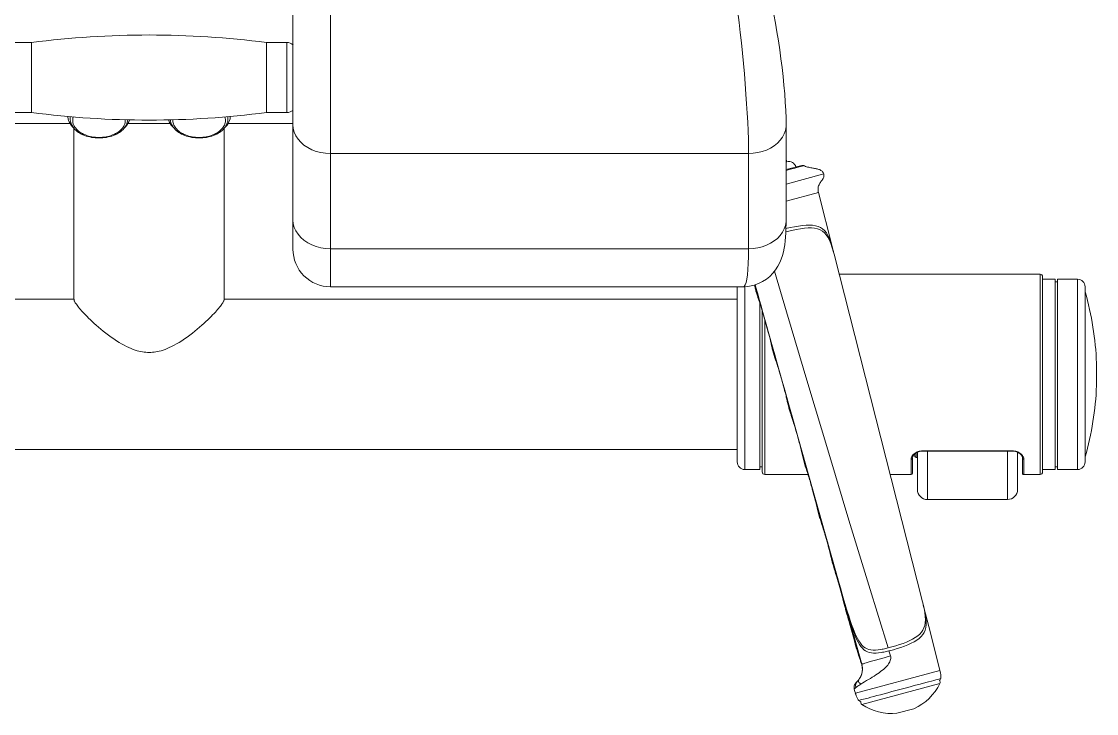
# Model space of a CAD drawing. Header units: centimetres. Extents: x 118932 to 154602, y -32682 to -23521.
# Drawn here: x 129670.54 to 129713.48, y -27739.6 to -27711.96 of the extents above; entities that cross this region are included whole.
import ezdxf

# ---------------------------------------------------------------- set-up
doc = ezdxf.new("R2010")
doc.units = ezdxf.units.CM
doc.header["$LTSCALE"] = 50
doc.header["$MEASUREMENT"] = 0
doc.layers.add('GEN_02_TF_Mobilya', color=7, linetype='Continuous', lineweight=5, true_color=0x745e3d)

# ---------------------------------------------------------------- blocks, each defined once
blk = doc.blocks.new('spor aletleri 3')
at = {"layer": 'GEN_02_TF_Mobilya'}
for p, q in [((-6.689, -102.316), (-4.099, -102.316)), ((-1.782, -102.316), (-0.1, -102.316)), ((2.216, -102.316), (4.807, -102.316)), ((25.086, -104.004), (24.9, -104.054)), ((25.797, -105.077), (24.505, -105.423)), ((34.749, -116.236), (34.749, -108.438)), ((35.249, -108.638), (35.349, -108.638)), ((22.553, -108.838), (22.552, -115.836)), ((22.792, -108.837), (22.792, -108.837)), ((36.449, -115.836), (36.449, -108.838)), ((-24.435, -109.337), (-3.94, -109.337)), ((2.058, -109.337), (22.553, -109.338)), ((23.552, -109.79), (23.552, -116.236)), ((36.903, -111.887), (36.903, -112.787)), ((24.2, -112.1), (24.203, -112.099)), ((24.448, -112.97), (24.445, -112.971)), ((24.827, -114.331), (24.83, -114.331)), ((-24.435, -115.335), (22.552, -115.336)), ((25.061, -115.166), (25.065, -115.165)), ((29.751, -115.446), (29.75, -116.936)), ((33.549, -115.391), (29.95, -115.391)), ((33.749, -115.446), (33.749, -116.936)), ((25.174, -115.597), (25.185, -115.594)), ((29.551, -115.682), (29.551, -116.286)), ((29.751, -115.661), (29.701, -115.661)), ((23.552, -116.036), (23.452, -116.036)), ((35.249, -116.036), (35.349, -116.036)), ((25.447, -116.544), (25.452, -116.542)), ((29.986, -121.56), (30.007, -121.644)), ((27.396, -124.551), (27.388, -124.56)), ((27.53, -125.518), (30.65, -124.682)), ((28.934, -125.872), (29.61, -125.691))]:
    blk.add_line(p, q, dxfattribs=at)
at = {"layer": 'GEN_02_TF_Mobilya', "flags": 128}
for points in [[(22.79, -108.837), (6.307, -108.837), (6.307, -80.645), (17.66, -80.646)], [(4.807, -107.338), (4.807, -107.326), (4.808, -82.147), (4.808, -82.145)], [(22.575, -97.883), (22.624, -98.276), (22.671, -98.679), (22.717, -99.089), (22.76, -99.503), (22.8, -99.917), (22.837, -100.33), (22.871, -100.738), (22.902, -101.138), (22.929, -101.528), (22.952, -101.906), (22.971, -102.268), (22.986, -102.612), (22.997, -102.936), (23.003, -103.238), (23.005, -103.516), (23.005, -107.317), (23.002, -107.628), (22.994, -107.907), (22.98, -108.152), (22.961, -108.362), (22.936, -108.534), (22.907, -108.669), (22.872, -108.765), (22.832, -108.821), (22.792, -108.837), (22.857, -108.836), (23.048, -108.816), (23.23, -108.775), (23.404, -108.713), (23.567, -108.633), (23.717, -108.536), (23.856, -108.423), (23.979, -108.297), (24.087, -108.161), (24.178, -108.019), (24.253, -107.874), (24.313, -107.729), (24.36, -107.585), (24.397, -107.443), (24.426, -107.301), (24.449, -107.157), (24.467, -107.008), (24.482, -106.852), (24.492, -106.686), (24.5, -106.51), (24.504, -106.324), (24.505, -106.168), (24.505, -106.168)], [(4.807, -106.168), (4.82, -106.318), (4.858, -106.465), (4.922, -106.608), (5.008, -106.742), (5.117, -106.867), (5.247, -106.98), (5.394, -107.079), (5.557, -107.163), (5.733, -107.229), (5.919, -107.278), (6.111, -107.307), (6.307, -107.317), (23.005, -107.317), (23.192, -107.308), (23.376, -107.281), (23.555, -107.237), (23.724, -107.176), (23.883, -107.1), (24.028, -107.009), (24.156, -106.904), (24.267, -106.789), (24.358, -106.663), (24.428, -106.53), (24.476, -106.391), (24.501, -106.249), (24.505, -106.168), (24.505, -102.367), (24.501, -102.107), (24.49, -101.794), (24.472, -101.469), (24.448, -101.134), (24.417, -100.79), (24.382, -100.44), (24.342, -100.085), (24.297, -99.728), (24.248, -99.37), (24.195, -99.012), (24.138, -98.656), (24.077, -98.304), (24.012, -97.956)], [(-4.188, -102.033), (-4.187, -102.063), (-4.176, -102.127), (-4.157, -102.191), (-4.131, -102.255), (-4.098, -102.317), (-4.057, -102.377), (-4.01, -102.435), (-3.955, -102.491), (-3.946, -102.498)], [(-4.083, -102.042), (-4.087, -102.07), (-4.09, -102.12), (-4.09, -102.075), (-4.09, -102.073), (-4.089, -102.042), (-4.09, -102.075)], [(-1.793, -102.168), (-1.793, -102.17), (-1.8, -102.22), (-1.812, -102.269), (-1.828, -102.319), (-1.849, -102.367), (-1.875, -102.415), (-1.906, -102.461), (-1.941, -102.506), (-1.981, -102.55), (-2.025, -102.592), (-2.073, -102.632), (-2.125, -102.669), (-2.181, -102.704), (-2.239, -102.736), (-2.301, -102.766), (-2.365, -102.793), (-2.432, -102.816), (-2.501, -102.837), (-2.572, -102.855), (-2.644, -102.869), (-2.717, -102.881), (-2.791, -102.889), (-2.866, -102.894), (-2.941, -102.895), (-3.016, -102.894), (-3.091, -102.889), (-3.165, -102.881), (-3.238, -102.869), (-3.31, -102.855), (-3.381, -102.837), (-3.45, -102.816), (-3.517, -102.792), (-3.581, -102.766), (-3.643, -102.736), (-3.701, -102.704), (-3.757, -102.669), (-3.808, -102.631), (-3.856, -102.592), (-3.9, -102.55), (-3.94, -102.506), (-3.975, -102.461), (-4.006, -102.415), (-4.032, -102.367), (-4.053, -102.319), (-4.069, -102.27), (-4.081, -102.22), (-4.088, -102.17), (-4.09, -102.12)], [(-3.966, -102.053), (-3.968, -102.06), (-3.98, -102.105), (-3.988, -102.151), (-3.99, -102.197), (-3.988, -102.243), (-3.98, -102.289), (-3.968, -102.335), (-3.951, -102.379), (-3.929, -102.423), (-3.903, -102.466), (-3.872, -102.508), (-3.837, -102.548), (-3.797, -102.587), (-3.754, -102.623), (-3.707, -102.658), (-3.656, -102.691), (-3.602, -102.721), (-3.545, -102.749), (-3.484, -102.774), (-3.422, -102.797), (-3.357, -102.816), (-3.29, -102.833), (-3.222, -102.847), (-3.152, -102.858), (-3.082, -102.866), (-3.011, -102.87), (-2.941, -102.872), (-2.87, -102.87), (-2.799, -102.866), (-2.729, -102.858), (-2.659, -102.847), (-2.591, -102.833), (-2.524, -102.816), (-2.459, -102.797), (-2.397, -102.774), (-2.336, -102.749), (-2.279, -102.721), (-2.225, -102.691), (-2.174, -102.658), (-2.127, -102.623), (-2.084, -102.587), (-2.044, -102.548), (-2.009, -102.508), (-1.978, -102.466), (-1.952, -102.423), (-1.93, -102.379), (-1.913, -102.335), (-1.901, -102.289), (-1.893, -102.243), (-1.891, -102.197), (-1.892, -102.167)], [(-1.935, -102.498), (-1.926, -102.49), (-1.871, -102.435), (-1.823, -102.377), (-1.783, -102.317), (-1.75, -102.255), (-1.724, -102.192), (-1.717, -102.169)], [(-0.165, -102.169), (-0.158, -102.191), (-0.132, -102.255), (-0.099, -102.317), (-0.059, -102.377), (-0.011, -102.435), (0.044, -102.491), (0.053, -102.498)], [(2.208, -102.121), (2.206, -102.17), (2.199, -102.22), (2.187, -102.269), (2.171, -102.319), (2.15, -102.367), (2.124, -102.415), (2.093, -102.461), (2.058, -102.506), (2.018, -102.55), (1.974, -102.592), (1.926, -102.632), (1.874, -102.669), (1.818, -102.704), (1.76, -102.737), (1.698, -102.766), (1.633, -102.793), (1.567, -102.817), (1.498, -102.837), (1.427, -102.855), (1.355, -102.869), (1.282, -102.881), (1.208, -102.889), (1.133, -102.894), (1.058, -102.895), (0.983, -102.894), (0.908, -102.889), (0.834, -102.881), (0.761, -102.869), (0.688, -102.855), (0.618, -102.837), (0.549, -102.816), (0.482, -102.792), (0.418, -102.766), (0.356, -102.736), (0.298, -102.704), (0.242, -102.669), (0.19, -102.631), (0.142, -102.592), (0.099, -102.55), (0.059, -102.506), (0.024, -102.461), (-0.007, -102.415), (-0.033, -102.367), (-0.054, -102.319), (-0.07, -102.27), (-0.082, -102.22), (-0.089, -102.17), (-0.089, -102.168)], [(0.01, -102.167), (0.009, -102.197), (0.011, -102.243), (0.019, -102.289), (0.031, -102.335), (0.048, -102.379), (0.07, -102.423), (0.096, -102.466), (0.127, -102.508), (0.162, -102.548), (0.201, -102.587), (0.245, -102.623), (0.292, -102.658), (0.343, -102.691), (0.397, -102.721), (0.454, -102.749), (0.514, -102.774), (0.577, -102.797), (0.642, -102.817), (0.709, -102.833), (0.777, -102.847), (0.847, -102.858), (0.917, -102.866), (0.988, -102.87), (1.058, -102.872), (1.129, -102.87), (1.2, -102.866), (1.27, -102.858), (1.34, -102.847), (1.408, -102.833), (1.475, -102.817), (1.54, -102.797), (1.602, -102.774), (1.662, -102.749), (1.72, -102.721), (1.774, -102.691), (1.825, -102.658), (1.872, -102.623), (1.915, -102.587), (1.955, -102.548), (1.99, -102.508), (2.021, -102.466), (2.047, -102.423), (2.069, -102.379), (2.086, -102.335), (2.098, -102.289), (2.106, -102.243), (2.108, -102.197), (2.106, -102.151), (2.098, -102.105), (2.086, -102.06), (2.084, -102.053)], [(2.064, -102.498), (2.073, -102.49), (2.128, -102.435), (2.175, -102.377), (2.216, -102.317), (2.249, -102.255), (2.275, -102.192), (2.293, -102.128), (2.304, -102.063), (2.306, -102.033)], [(2.208, -102.075), (2.206, -102.042), (2.208, -102.075), (2.208, -102.121), (2.205, -102.07), (2.201, -102.042)], [(-3.94, -102.506), (-3.94, -109.334), (-3.939, -109.351), (-3.934, -109.371), (-3.927, -109.393), (-3.917, -109.417), (-3.903, -109.444), (-3.887, -109.473), (-3.867, -109.505), (-3.845, -109.539), (-3.818, -109.576), (-3.789, -109.615), (-3.756, -109.657), (-3.72, -109.701), (-3.68, -109.748), (-3.636, -109.798), (-3.588, -109.851), (-3.536, -109.907), (-3.48, -109.965), (-3.42, -110.027), (-3.355, -110.091), (-3.286, -110.158), (-3.212, -110.227), (-3.133, -110.3), (-3.049, -110.374), (-2.961, -110.451), (-2.869, -110.529), (-2.772, -110.608), (-2.671, -110.688), (-2.567, -110.767), (-2.461, -110.845), (-2.353, -110.921), (-2.246, -110.992), (-2.14, -111.059), (-2.037, -111.12), (-1.937, -111.176), (-1.841, -111.225), (-1.75, -111.268), (-1.663, -111.306), (-1.579, -111.339), (-1.5, -111.366), (-1.423, -111.39), (-1.349, -111.41), (-1.278, -111.426), (-1.208, -111.439), (-1.14, -111.448), (-1.073, -111.455), (-1.007, -111.459), (-0.941, -111.461), (-0.875, -111.459), (-0.809, -111.455), (-0.742, -111.448), (-0.674, -111.439), (-0.605, -111.426), (-0.533, -111.41), (-0.459, -111.39), (-0.383, -111.366), (-0.303, -111.339), (-0.22, -111.306), (-0.132, -111.268), (-0.041, -111.225), (0.055, -111.176), (0.154, -111.12), (0.258, -111.059), (0.364, -110.992), (0.471, -110.921), (0.578, -110.845), (0.685, -110.767), (0.789, -110.688), (0.889, -110.608), (0.986, -110.529), (1.079, -110.451), (1.167, -110.374), (1.251, -110.3), (1.329, -110.227), (1.403, -110.158), (1.473, -110.091), (1.537, -110.027), (1.598, -109.965), (1.654, -109.907), (1.706, -109.851), (1.754, -109.798), (1.797, -109.749), (1.838, -109.701), (1.874, -109.657), (1.907, -109.615), (1.936, -109.576), (1.962, -109.539), (1.985, -109.505), (2.005, -109.473), (2.021, -109.444), (2.034, -109.417), (2.045, -109.393), (2.052, -109.371), (2.057, -109.351), (2.058, -109.335), (2.058, -102.506)], [(24.505, -102.367), (24.501, -102.448), (24.476, -102.59), (24.428, -102.729), (24.358, -102.862), (24.267, -102.987), (24.156, -103.103), (24.028, -103.207), (23.883, -103.298), (23.724, -103.375), (23.555, -103.436), (23.376, -103.48), (23.192, -103.507), (23.005, -103.516), (6.307, -103.516), (6.111, -103.506), (5.919, -103.476), (5.733, -103.428), (5.557, -103.362), (5.394, -103.278), (5.247, -103.179), (5.117, -103.066), (5.008, -102.941), (4.922, -102.806), (4.859, -102.664), (4.82, -102.517), (4.807, -102.367)], [(24.505, -103.739), (24.533, -103.843), (24.505, -103.851)], [(26.009, -104.332), (26.006, -104.322), (25.996, -104.295), (25.982, -104.27), (25.965, -104.246), (25.945, -104.224), (25.922, -104.204), (25.896, -104.187), (25.869, -104.172), (25.839, -104.159), (25.809, -104.147), (25.777, -104.137), (25.744, -104.129), (25.71, -104.121), (25.675, -104.113), (25.64, -104.107), (25.603, -104.1), (25.566, -104.094), (25.527, -104.087), (25.488, -104.081), (25.448, -104.073), (25.407, -104.065), (25.366, -104.055), (25.324, -104.043), (25.281, -104.029), (25.238, -104.012), (25.209, -103.998), (25.203, -103.995), (25.192, -103.991), (25.181, -103.989), (25.17, -103.987), (25.159, -103.987), (25.148, -103.988), (25.137, -103.99), (24.505, -104.16)], [(25.209, -103.998), (25.202, -104), (25.18, -104.006), (25.143, -104.016), (25.025, -104.048), (24.853, -104.095), (24.632, -104.155), (24.505, -104.189)], [(26.394, -107.432), (26.385, -107.395), (26.369, -107.33), (25.797, -105.077), (25.792, -105.059), (25.784, -105.014), (25.78, -104.97), (25.78, -104.926), (25.784, -104.884), (25.792, -104.843), (25.803, -104.804), (25.819, -104.767), (25.836, -104.732), (25.856, -104.698), (25.877, -104.667), (25.898, -104.636), (25.92, -104.606), (25.941, -104.577), (25.961, -104.548), (25.979, -104.518), (25.995, -104.487), (26.007, -104.456), (26.014, -104.424), (26.017, -104.393), (26.015, -104.362), (26.009, -104.332), (24.505, -104.735)], [(26.42, -107.531), (26.402, -107.462), (26.35, -107.277), (26.295, -107.115), (26.237, -106.977), (26.175, -106.86), (26.108, -106.761), (26.034, -106.681), (25.952, -106.615), (25.86, -106.564), (25.757, -106.526), (25.643, -106.502), (25.518, -106.49), (25.381, -106.49), (25.233, -106.502), (25.074, -106.522), (24.906, -106.551), (24.731, -106.586), (24.551, -106.627), (24.494, -106.641)], [(24.499, -106.515), (24.671, -106.476), (24.839, -106.442), (25.001, -106.413), (25.156, -106.391), (25.302, -106.378), (25.438, -106.374), (25.564, -106.38), (25.68, -106.398), (25.785, -106.428), (25.88, -106.471), (25.965, -106.526), (26.042, -106.596), (26.112, -106.682), (26.175, -106.785), (26.234, -106.906), (26.287, -107.048), (26.337, -107.211), (26.369, -107.33)], [(24.04, -108.22), (24.519, -109.839), (25.373, -112.705), (26.205, -115.48), (27.016, -118.165), (27.806, -120.759), (28.576, -123.263), (28.731, -123.224), (28.884, -123.18), (29.033, -123.132), (29.176, -123.082), (29.313, -123.029), (29.442, -122.973), (29.559, -122.913), (29.666, -122.851), (29.76, -122.784), (29.842, -122.712), (29.91, -122.636), (29.966, -122.554), (30.009, -122.466), (30.04, -122.369), (30.06, -122.26), (30.067, -122.139), (30.061, -122.003), (30.043, -121.854), (30.014, -121.692), (29.975, -121.517), (29.952, -121.425), (26.422, -107.536)], [(33.999, -115.724), (33.999, -116.336), (34.649, -116.336), (34.649, -108.338), (26.625, -108.338)], [(34.749, -116.136), (35.249, -116.136), (35.249, -108.538), (34.749, -108.538)], [(23.452, -109.469), (23.452, -116.136), (22.852, -116.136), (22.852, -108.836)], [(23.246, -108.769), (23.252, -108.8), (23.26, -108.834), (23.267, -108.869), (23.275, -108.904), (23.283, -108.939), (23.292, -108.975), (23.302, -109.011), (23.312, -109.048), (23.322, -109.086), (23.333, -109.124), (23.345, -109.163), (23.357, -109.2), (23.369, -109.236), (23.381, -109.272), (23.393, -109.306), (23.405, -109.339), (23.43, -109.407), (23.443, -109.442), (23.456, -109.478), (23.468, -109.516), (23.481, -109.554), (23.494, -109.595), (23.507, -109.637), (23.521, -109.682), (23.535, -109.729), (23.549, -109.779), (23.564, -109.831)], [(23.264, -108.763), (23.794, -110.651), (23.812, -110.715), (23.829, -110.775), (23.843, -110.829), (23.856, -110.879), (23.868, -110.926), (23.878, -110.97), (23.887, -111.012), (23.896, -111.052), (23.904, -111.091), (23.911, -111.128), (23.919, -111.166), (23.927, -111.203), (23.935, -111.24), (23.943, -111.277), (23.953, -111.316), (23.963, -111.356), (23.974, -111.399), (23.987, -111.445), (24, -111.492), (24.014, -111.54), (24.028, -111.586), (24.042, -111.632), (24.057, -111.676), (24.071, -111.72), (24.086, -111.763), (24.117, -111.851), (24.133, -111.896), (24.149, -111.942), (24.165, -111.989), (24.18, -112.039), (24.197, -112.091)], [(23.268, -108.761), (23.311, -108.918), (23.525, -109.686), (23.578, -109.877), (23.778, -110.59), (23.883, -110.965), (23.905, -111.048), (23.931, -111.14), (23.984, -111.337), (24.013, -111.443), (24.046, -111.561), (24.08, -111.684), (24.117, -111.813), (24.157, -111.953), (24.201, -112.102), (24.241, -112.244), (24.277, -112.369), (24.317, -112.511), (24.359, -112.66), (24.402, -112.814), (24.427, -112.904), (24.445, -112.972), (24.46, -113.029), (24.476, -113.085), (24.49, -113.14), (24.518, -113.244), (24.544, -113.344), (24.557, -113.392), (24.571, -113.446), (24.586, -113.5), (24.6, -113.554), (24.615, -113.606), (24.628, -113.656), (24.642, -113.704), (24.654, -113.701)], [(23.274, -108.76), (23.315, -108.915), (23.372, -109.126), (23.434, -109.352), (26.594, -120.591)], [(26.06, -118.701), (25.997, -118.477), (25.879, -118.059), (25.824, -117.865), (25.773, -117.681), (25.676, -117.339), (25.587, -117.023), (25.546, -116.875), (25.351, -116.185), (25.185, -115.594), (25.118, -115.355), (25.065, -115.165), (24.729, -113.971), (24.653, -113.701), (24.448, -112.972), (24.245, -112.248), (24.204, -112.101), (24.136, -111.86), (24.063, -111.601), (23.986, -111.326), (23.82, -110.734), (23.735, -110.431), (23.654, -110.14), (23.576, -109.86), (23.503, -109.597), (23.434, -109.352)], [(25.379, -116.336), (23.652, -116.336), (23.652, -110.146)], [(24.446, -112.976), (24.462, -113.037), (24.477, -113.094), (24.49, -113.147), (24.502, -113.197), (24.513, -113.245), (24.524, -113.29), (24.534, -113.335), (24.543, -113.379), (24.553, -113.422), (24.563, -113.466), (24.574, -113.511), (24.585, -113.556), (24.596, -113.602), (24.608, -113.647), (24.62, -113.69), (24.631, -113.733), (24.643, -113.773), (24.654, -113.812), (24.666, -113.85), (24.677, -113.886), (24.689, -113.922), (24.701, -113.957), (24.708, -113.978), (24.738, -114.064), (24.751, -114.102), (24.764, -114.141), (24.778, -114.181), (24.791, -114.223), (24.805, -114.268), (24.819, -114.314)], [(24.642, -113.704), (24.653, -113.746), (24.665, -113.788), (24.678, -113.832), (24.691, -113.878), (24.704, -113.925), (24.719, -113.974), (24.729, -113.972)], [(24.719, -113.974), (24.727, -114.002), (24.784, -114.193), (24.799, -114.243), (24.816, -114.299), (24.826, -114.333), (24.852, -114.424), (24.88, -114.522), (24.91, -114.625), (24.94, -114.733), (24.971, -114.843), (25.002, -114.954), (25.032, -115.063), (25.06, -115.166), (25.069, -115.2), (25.078, -115.232), (25.095, -115.296), (25.112, -115.357), (25.132, -115.433), (25.142, -115.472), (25.164, -115.554), (25.175, -115.597), (25.201, -115.693), (25.228, -115.791), (25.257, -115.894), (25.286, -115.996), (25.313, -116.092), (25.341, -116.188), (25.351, -116.185)], [(25.118, -115.355), (25.11, -115.357), (25.111, -115.361), (25.125, -115.419), (25.137, -115.473), (25.149, -115.525), (25.161, -115.576), (25.173, -115.627), (25.185, -115.68), (25.199, -115.734), (25.213, -115.788), (25.227, -115.842), (25.242, -115.895), (25.256, -115.947), (25.271, -115.997), (25.286, -116.047), (25.301, -116.096), (25.317, -116.146), (25.331, -116.191), (25.368, -116.301), (25.385, -116.355), (25.403, -116.411), (25.421, -116.467), (25.438, -116.525), (25.444, -116.544)], [(29.95, -115.403), (29.95, -115.391), (29.908, -115.392), (29.866, -115.398), (29.824, -115.406), (29.781, -115.419), (29.739, -115.435), (29.697, -115.456), (29.657, -115.481), (29.62, -115.509), (29.586, -115.541), (29.557, -115.575), (29.533, -115.612), (29.515, -115.65), (29.504, -115.687), (29.501, -115.724)], [(33.949, -116.286), (33.949, -115.681), (33.949, -115.682), (33.951, -115.693), (33.956, -115.703), (33.964, -115.711), (33.974, -115.718), (33.986, -115.722), (33.999, -115.724), (33.996, -115.687), (33.985, -115.65), (33.967, -115.612), (33.943, -115.575), (33.914, -115.541), (33.88, -115.509), (33.842, -115.481), (33.803, -115.456), (33.761, -115.435), (33.719, -115.419), (33.676, -115.406), (33.634, -115.398), (33.591, -115.392), (33.549, -115.391), (33.549, -115.403), (29.95, -115.403), (29.93, -115.403), (29.883, -115.407), (29.838, -115.416), (29.795, -115.428), (29.755, -115.444), (29.717, -115.463), (29.681, -115.485), (29.649, -115.51), (29.621, -115.537), (29.596, -115.565), (29.576, -115.595), (29.561, -115.627), (29.552, -115.659), (29.551, -115.682)], [(29.701, -115.473), (29.701, -115.661), (29.651, -115.611), (29.651, -115.509)], [(33.35, -115.403), (33.35, -117.336), (30.15, -117.336), (30.15, -115.403)], [(33.549, -115.403), (33.572, -115.403), (33.619, -115.408), (33.664, -115.416), (33.707, -115.429), (33.747, -115.445), (33.785, -115.464), (33.82, -115.486), (33.852, -115.511), (33.88, -115.538), (33.904, -115.566), (33.924, -115.596), (33.939, -115.628), (33.948, -115.66), (33.949, -115.681)], [(29.551, -115.682), (29.549, -115.692), (29.544, -115.703), (29.536, -115.711), (29.526, -115.718), (29.514, -115.722), (29.501, -115.724), (29.501, -116.336), (28.658, -116.336)], [(25.341, -116.188), (25.356, -116.238), (25.388, -116.349), (25.406, -116.411), (25.426, -116.476), (25.446, -116.544), (25.463, -116.604), (25.48, -116.662), (25.496, -116.718), (25.511, -116.773), (25.54, -116.877), (25.551, -116.916), (25.572, -116.992), (25.593, -117.069), (25.615, -117.147), (25.635, -117.222), (25.654, -117.296), (25.672, -117.365), (25.689, -117.431), (25.704, -117.494), (25.719, -117.555), (25.733, -117.614), (25.747, -117.672), (25.761, -117.73), (25.775, -117.786), (25.789, -117.843), (25.803, -117.897), (25.817, -117.949), (25.831, -118), (25.845, -118.049), (25.859, -118.097), (25.874, -118.144), (25.889, -118.192), (25.905, -118.241), (25.921, -118.291), (25.938, -118.344), (25.955, -118.398), (25.973, -118.453), (25.991, -118.511), (26.01, -118.57), (26.028, -118.632), (26.048, -118.699)], [(25.546, -116.876), (25.54, -116.877), (25.579, -117.015), (25.619, -117.157), (25.657, -117.297), (25.696, -117.439), (25.735, -117.584), (25.773, -117.722), (25.81, -117.855), (25.846, -117.983), (25.882, -118.11), (25.919, -118.237), (25.99, -118.483), (26.023, -118.598), (26.054, -118.706), (26.1, -118.859), (26.14, -119.001), (26.184, -119.156), (26.28, -119.492), (26.331, -119.672), (26.441, -120.057), (26.432, -120.045), (26.424, -120.033), (26.416, -120.021), (26.409, -120.009), (26.401, -119.996), (26.394, -119.984), (26.475, -120.259), (26.556, -120.526)], [(26.059, -118.705), (26.054, -118.706), (26.052, -118.704), (26.05, -118.703), (26.049, -118.702), (26.048, -118.7)], [(26.048, -118.7), (26.055, -118.724), (26.066, -118.763), (26.078, -118.804), (26.09, -118.846), (26.103, -118.889), (26.115, -118.934), (26.128, -118.979), (26.141, -119.026), (26.154, -119.073), (26.167, -119.12), (26.181, -119.171), (26.187, -119.196), (26.222, -119.33), (26.248, -119.43), (26.296, -119.614), (26.329, -119.742), (26.36, -119.86), (26.394, -119.984)], [(26.058, -118.702), (26.077, -118.765), (26.095, -118.824), (26.153, -119.032), (26.219, -119.267), (26.269, -119.441), (26.322, -119.631), (26.351, -119.733), (26.412, -119.95), (26.594, -120.592), (26.671, -120.864), (26.745, -121.119), (26.815, -121.358), (26.881, -121.581), (26.945, -121.789), (27.006, -121.984), (27.066, -122.165), (27.123, -122.333), (27.18, -122.488), (27.236, -122.631), (27.293, -122.762), (27.351, -122.881), (27.41, -122.986), (27.471, -123.077), (27.534, -123.154), (27.6, -123.216), (27.667, -123.264), (27.737, -123.299), (27.811, -123.325), (27.891, -123.341), (27.981, -123.349), (28.079, -123.348), (28.182, -123.34), (28.291, -123.325), (28.337, -123.317), (28.383, -123.308), (28.43, -123.298), (28.477, -123.288), (28.526, -123.276), (28.576, -123.264)], [(26.248, -119.43), (26.264, -119.49), (26.282, -119.564), (26.3, -119.635), (26.317, -119.704), (26.333, -119.768), (26.349, -119.828), (26.364, -119.886), (26.379, -119.941), (26.395, -119.997), (26.412, -120.053), (26.429, -120.109), (26.446, -120.167), (26.465, -120.228), (26.484, -120.291), (26.505, -120.357), (26.526, -120.426), (26.547, -120.497), (26.556, -120.526), (26.624, -120.763), (26.689, -120.995), (26.743, -121.194), (26.756, -121.24), (26.817, -121.471), (26.862, -121.645), (26.901, -121.789), (26.944, -121.939), (26.991, -122.101), (27.042, -122.275), (27.096, -122.462), (27.149, -122.65), (27.196, -122.828), (27.236, -122.987), (27.273, -123.131), (27.311, -123.264), (27.353, -123.398), (27.409, -123.562), (27.486, -123.787), (27.486, -123.785)], [(26.441, -120.057), (26.448, -120.084), (26.481, -120.2), (26.509, -120.3), (26.53, -120.374), (26.565, -120.496), (26.59, -120.586), (26.604, -120.634), (26.633, -120.736), (26.648, -120.791), (26.681, -120.907), (26.717, -121.033), (26.756, -121.171), (26.799, -121.322), (26.822, -121.402), (27.529, -123.918)], [(26.592, -120.593), (27.49, -123.787), (27.487, -123.788), (27.485, -123.788), (27.484, -123.789), (27.482, -123.789)], [(26.743, -121.193), (26.757, -121.247), (26.774, -121.309), (26.79, -121.371), (26.806, -121.43), (26.821, -121.488), (26.834, -121.543), (26.847, -121.595), (26.859, -121.644), (26.871, -121.689), (26.882, -121.734), (26.894, -121.779), (26.907, -121.825), (26.921, -121.873), (26.935, -121.923), (26.951, -121.975), (26.968, -122.03), (27.003, -122.148), (27.022, -122.21), (27.041, -122.275), (27.061, -122.342), (27.081, -122.411), (27.101, -122.483), (27.122, -122.556), (27.143, -122.631), (27.164, -122.708), (27.184, -122.785), (27.204, -122.864), (27.224, -122.944), (27.244, -123.025), (27.264, -123.107), (27.286, -123.19), (27.31, -123.274), (27.337, -123.359), (27.368, -123.449), (27.403, -123.549), (27.44, -123.655), (27.479, -123.765)], [(28.312, -123.446), (28.202, -123.461), (28.098, -123.468), (28.001, -123.468), (27.911, -123.46), (27.828, -123.443), (27.752, -123.417), (27.681, -123.381), (27.615, -123.335), (27.552, -123.278), (27.492, -123.208), (27.433, -123.124), (27.377, -123.027), (27.323, -122.918), (27.269, -122.797), (27.217, -122.665), (27.165, -122.521), (27.112, -122.366), (27.058, -122.199), (27.002, -122.02), (26.945, -121.827), (26.885, -121.621), (26.822, -121.402)], [(30.649, -124.163), (30.428, -123.299), (30.201, -122.404), (30.008, -121.644), (30.032, -121.745), (30.068, -121.915), (30.092, -122.07), (30.103, -122.211), (30.1, -122.336), (30.085, -122.448), (30.058, -122.55), (30.017, -122.643), (29.963, -122.729), (29.896, -122.809), (29.815, -122.884), (29.722, -122.954), (29.617, -123.019), (29.5, -123.079), (29.373, -123.137), (29.237, -123.191), (29.094, -123.243), (28.945, -123.291), (28.79, -123.337), (28.629, -123.38), (28.613, -123.384), (28.561, -123.396), (28.51, -123.408), (28.459, -123.419), (28.409, -123.429), (28.36, -123.438), (28.312, -123.446)], [(28.613, -123.384), (28.673, -123.579), (28.682, -123.613), (28.686, -123.649), (28.685, -123.688), (28.679, -123.729), (28.667, -123.772), (28.649, -123.815), (28.626, -123.859), (28.598, -123.903), (28.565, -123.947), (28.528, -123.991), (28.486, -124.035), (28.439, -124.079), (28.389, -124.123), (28.335, -124.167), (28.278, -124.211), (28.217, -124.255), (28.153, -124.299), (28.086, -124.344), (28.017, -124.389), (27.944, -124.434), (27.87, -124.479), (27.795, -124.525), (27.719, -124.571), (27.642, -124.616), (27.567, -124.661), (27.495, -124.706), (27.464, -124.682), (27.436, -124.659), (27.415, -124.638), (27.401, -124.616), (27.392, -124.595), (27.39, -124.573), (27.395, -124.55), (27.405, -124.532)], [(28.673, -123.579), (28.546, -123.616), (28.421, -123.653), (28.07, -123.754), (27.965, -123.784), (27.869, -123.812), (27.784, -123.837), (27.709, -123.859), (27.647, -123.878), (27.597, -123.893), (27.561, -123.905), (27.538, -123.913), (27.529, -123.918)], [(27.405, -124.532), (27.411, -124.524), (27.416, -124.517), (27.421, -124.509), (27.426, -124.502), (27.431, -124.494), (27.436, -124.487), (27.441, -124.479), (27.446, -124.471), (27.451, -124.463), (27.456, -124.455), (27.461, -124.447), (27.466, -124.438), (27.47, -124.43), (27.475, -124.421), (27.48, -124.413), (27.484, -124.404), (27.489, -124.396), (27.493, -124.388), (27.496, -124.38), (27.5, -124.372), (27.504, -124.364), (27.507, -124.357), (27.51, -124.35), (27.512, -124.343), (27.515, -124.337), (27.517, -124.331), (27.519, -124.325), (27.521, -124.32), (27.523, -124.316), (27.524, -124.311), (27.525, -124.307), (27.526, -124.304), (27.527, -124.301), (27.528, -124.299), (27.528, -124.298), (27.529, -124.297), (27.533, -124.279), (27.548, -124.207), (27.554, -124.134), (27.553, -124.061), (27.545, -123.989), (27.529, -123.918), (27.525, -123.922), (27.524, -123.923), (27.534, -123.96), (27.543, -124.013), (27.549, -124.067), (27.55, -124.121), (27.547, -124.175), (27.541, -124.229), (27.529, -124.282), (27.514, -124.333), (27.499, -124.375)], [(27.459, -123.71), (27.473, -123.758), (27.482, -123.789), (27.496, -123.829), (27.5, -123.841), (27.503, -123.85), (27.505, -123.856), (27.507, -123.861), (27.507, -123.864), (27.508, -123.864), (27.508, -123.865), (27.509, -123.869), (27.51, -123.872), (27.524, -123.923), (27.487, -123.788), (27.487, -123.79)], [(27.226, -124.906), (27.243, -124.964), (27.254, -125.005), (27.264, -125.044), (27.271, -125.068), (30.649, -124.163), (30.661, -124.209), (30.672, -124.27), (30.68, -124.33), (30.683, -124.389), (30.682, -124.446), (30.679, -124.487), (30.67, -124.489), (30.608, -124.505), (30.553, -124.519), (30.485, -124.537), (30.403, -124.56), (30.307, -124.586), (30.199, -124.615), (30.08, -124.647), (29.951, -124.681), (29.813, -124.718), (29.669, -124.756), (29.362, -124.839), (29.203, -124.882), (29.043, -124.925), (28.726, -125.009), (28.569, -125.051), (28.417, -125.092), (28.271, -125.131), (28.134, -125.168), (28.005, -125.203), (27.886, -125.235), (27.777, -125.264), (27.6, -125.311), (27.532, -125.329), (27.478, -125.343), (27.415, -125.361), (27.407, -125.364), (27.384, -125.33), (27.355, -125.281), (27.328, -125.228), (27.304, -125.173), (27.284, -125.114), (27.27, -125.068)], [(27.345, -124.607), (27.29, -124.662), (27.275, -124.679), (27.26, -124.698), (27.248, -124.718), (27.238, -124.739), (27.23, -124.761), (27.223, -124.783), (27.219, -124.807), (27.217, -124.83), (27.218, -124.853), (27.22, -124.877), (27.225, -124.9), (27.226, -124.906), (27.264, -124.873), (27.294, -124.847), (27.285, -124.814), (27.281, -124.78), (27.282, -124.747), (27.287, -124.714), (27.297, -124.683), (27.31, -124.654), (27.328, -124.628), (27.348, -124.604), (27.366, -124.585), (27.384, -124.566), (27.4, -124.546)], [(27.495, -124.706), (27.452, -124.733), (27.413, -124.759), (27.377, -124.783), (27.346, -124.806), (27.318, -124.827), (27.294, -124.847)], [(27.373, -124.577), (27.364, -124.587), (27.358, -124.594), (27.352, -124.6), (27.349, -124.603), (27.348, -124.604), (27.362, -124.59)], [(27.357, -124.596), (27.358, -124.595), (27.359, -124.594), (27.361, -124.591), (27.362, -124.589), (27.365, -124.586), (27.367, -124.583), (27.37, -124.58), (27.375, -124.572), (27.381, -124.564), (27.385, -124.56), (27.392, -124.55), (27.399, -124.541), (27.405, -124.532)]]:
    blk.add_lwpolyline(points, dxfattribs=at)
for points in [[(-6.44, -101.879), (-6.44, -99.08), (-5.635, -99.08), (-5.636, -101.879)], [(3.753, -101.879), (3.753, -99.08), (4.558, -99.08), (4.557, -101.879)], [(36.149, -108.538), (35.349, -108.538), (35.349, -116.136), (36.149, -116.136)]]:
    blk.add_lwpolyline(points, close=True, dxfattribs=at)
at = {"layer": 'GEN_02_TF_Mobilya'}
for centre, radius, start, end in [((-0.941, -135.67), 36.89, 82.6883, 97.3104), ((4.558, -99.48), 0.4, 51.3118, 89.9993), ((-0.941, -65.289), 36.89, 262.6883, 277.3104), ((4.557, -101.479), 0.4, 269.9993, 308.6869), ((24.61, -104.133), 0.3, 15.3027, 104.9993), ((6.307, -107.338), 1.5, 179.9993, 269.9993), ((34.649, -108.438), 0.1, 359.9993, 89.9993), ((36.149, -108.838), 0.3, 359.9993, 89.9993), ((24.915, -112.337), 11.997, 2.1484, 15.9614), ((24.915, -112.337), 11.997, 344.0373, 357.8503), ((22.852, -115.836), 0.3, 179.9993, 269.9993), ((36.149, -115.836), 0.3, 269.9993, 359.9993), ((23.652, -116.236), 0.1, 179.9993, 269.9993), ((29.501, -116.286), 0.05, 269.9993, 359.9993), ((33.999, -116.286), 0.05, 179.9993, 269.9993), ((34.649, -116.236), 0.1, 269.9993, 359.9993), ((30.15, -116.936), 0.4, 179.9993, 269.9993), ((33.35, -116.936), 0.4, 269.9993, 359.9993), ((30.579, -124.478), 0.1, 298.9898, 354.7164), ((28.725, -123.739), 2.143, 294.3947, 333.8873), ((30.56, -124.638), 0.1, 333.8873, 47.3423), ((27.489, -125.305), 0.1, 215.29, 271.0158), ((27.586, -125.435), 0.1, 162.6808, 236.1114), ((28.725, -123.739), 2.143, 236.1114, 275.604)]:
    blk.add_arc(centre, radius, start, end, dxfattribs=at)
blk = doc.blocks.new('c blok level -1 tefriş')
blk.add_blockref('spor aletleri 3', (89.924, 927.074, -0.003))

msp = doc.modelspace()

# ---------------------------------------------------------------- block references
msp.add_blockref('c blok level -1 tefriş', (129586.651, -28540.795, 0.003))

doc.saveas('drawing.dxf')
